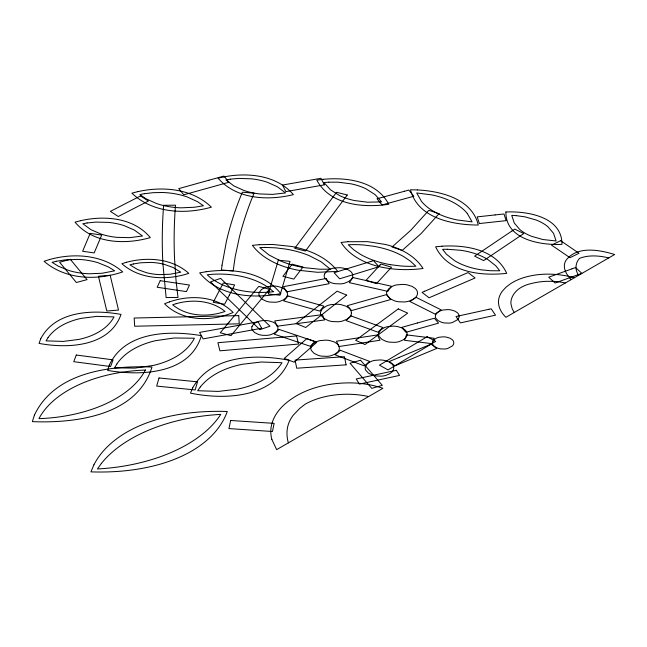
<?xml version="1.0" encoding="UTF-8"?>
<svg xmlns="http://www.w3.org/2000/svg" width="647" height="647" viewBox="0 0 647 647"><rect width="100%" height="100%" fill="white"/><g stroke="black" fill="none" stroke-linecap="round" stroke-linejoin="round"><path stroke-width="0.97" d="M163.618 205.285L175.499 205.188A1337.859 772.405 0 0 0 174.496 257.724L176.049 280.62L178.006 297.45L166.125 297.547L162.89 263.58A1333.03 769.615 0 0 1 163.634 205.285M390.473 264.68L400.412 265.933A68.509 39.556 0 0 0 415.867 266.2L410.4 261.145L403.777 256.665A70.693 40.81 0 0 0 373.651 246.272L363.711 245.011A68.509 39.556 0 0 0 348.264 244.752L353.731 249.807L360.355 254.279A70.693 40.81 0 0 0 390.473 264.68M608.795 257.886C599.259 255.67 588.819 254.708 579.51 258.371A33.409 19.289 0 0 0 576.792 262.779L576.008 266.095L576.145 269.338A38.189 22.047 0 0 0 578.677 275.274M574.487 277.692C557.843 273.293 539.873 272.597 523.31 277.757A47.975 27.7 0 0 0 510.904 283.491L506.124 287.098L502.476 291.013A47.271 27.295 0 0 0 498.667 299.488C497.567 306.233 501.182 312.736 505.889 317.305L614.65 254.506C599.348 249.791 576.728 245.537 565.85 260.539A31.379 18.116 0 0 0 564.346 265.399C564.055 270.947 567.613 275.711 571.147 279.625M467.296 213.478L472.084 221.856L457.162 219.948A62.169 35.892 0 0 1 421.472 201.354L416.7 192.968L431.622 194.876A62.169 35.892 0 0 1 467.312 213.478M514.252 312.469L512.238 308.918L510.936 303.855A40.09 23.146 0 0 1 511.429 299.124C514.05 290.228 522.833 285.327 531.397 283.523A44.198 25.516 0 0 1 546.246 281.332L552.57 281.324A42.233 24.384 0 0 1 565.292 283.006M271.918 439.572L276.649 449.649L382.903 388.305A66.495 38.391 0 0 0 351.353 382.887C327.196 382.603 301.47 388.71 283.346 405.491A88.024 50.822 0 0 0 271.877 439.58M288.36 442.888C286.419 436.118 286.37 428.654 289.201 422.119A73.03 42.16 0 0 1 293.326 415.115L299.642 408.483L305.093 404.246A59.637 34.428 0 0 1 368.644 396.562M145.462 370.044A118.7 68.533 0 0 0 38.941 418.649A118.7 68.533 0 0 0 145.397 370.035M273.309 291.724A62.508 36.086 0 0 1 207.218 274.789A62.508 36.086 0 0 1 273.293 291.708M505.889 211.998C505.55 239.633 540.528 245.383 561.944 244.364C562.275 216.737 527.305 210.979 505.889 211.998M222.026 265.213L221.428 269.961L233.146 270.931L235.225 256.608L239.35 237.231A840.162 485.064 0 0 1 254.077 193.162L242.35 192.199A828.33 478.23 0 0 0 226.458 241.105L222.026 265.213M351.41 313.188L351.289 314.038A15.884 9.171 0 0 1 349.501 317.232L346.929 319.23L342.732 320.985A14.46 8.346 0 0 1 338.26 321.769L332.372 321.559A16.385 9.462 0 0 1 328.409 320.637L324.034 318.51L321.082 315.34A14.46 8.346 0 0 1 320.597 311.991L322.408 308.781L326.436 306.023A14.452 8.338 0 0 1 330.633 304.688L336.642 304.195A17.032 9.834 0 0 1 341.009 304.656L345.943 306.16L349.024 308.166A14.889 8.597 0 0 1 351.224 311.474L351.41 313.188M417.509 293.382L417.388 294.231A15.884 9.171 0 0 1 415.6 297.426L413.021 299.432L408.823 301.178A14.46 8.346 0 0 1 404.351 301.963L398.463 301.753A16.385 9.462 0 0 1 394.508 300.839L390.125 298.704L387.181 295.542A14.46 8.346 0 0 1 386.696 292.185L388.499 288.983L392.535 286.217A14.452 8.338 0 0 1 396.724 284.882L402.741 284.389A17.032 9.834 0 0 1 407.1 284.85L412.034 286.362L415.115 288.36A14.889 8.597 0 0 1 417.323 291.676L417.509 293.382M230.631 420.477L228.957 428.589L272.468 431.492L274.142 423.373L230.631 420.477M159.016 377.969L156.671 386.081L195.159 389.947L197.505 381.835L159.016 377.969M278.323 260.207L268.279 294.021L279.997 295.178L290.034 261.364L278.323 260.207M252.031 326.428L251.829 327.131A12.107 6.988 0 0 0 252.257 329.954L254.764 332.631L258.444 334.418A13.959 8.063 0 0 0 263.005 335.332L266.782 335.372A12.261 7.077 0 0 0 270.583 334.717L274.142 333.237L276.318 331.547A13.417 7.748 0 0 0 277.935 328.126L277.781 326.678A12.592 7.271 0 0 0 275.913 323.88L273.317 322.19L269.168 320.92A14.606 8.435 0 0 0 265.472 320.532C260.555 320.427 254.433 321.624 252.031 326.428M259.245 292.468L259.026 293.237A13.28 7.667 0 0 0 259.479 296.326L262.205 299.246L266.232 301.203A15.164 8.759 0 0 0 269.88 302.052L275.315 302.254A13.32 7.691 0 0 0 279.455 301.534L283.337 299.909L285.723 298.065A14.638 8.451 0 0 0 287.486 294.336L287.308 292.751A13.741 7.934 0 0 0 285.278 289.694L282.44 287.85L277.895 286.467A15.819 9.131 0 0 0 273.867 286.039L268.303 286.484A13.296 7.675 0 0 0 264.429 287.721L261.428 289.589L259.245 292.468M324.503 274.118L324.284 274.878A13.28 7.667 0 0 0 324.737 277.967L327.463 280.887L331.49 282.852A15.164 8.759 0 0 0 335.138 283.693L340.573 283.904A13.32 7.691 0 0 0 344.714 283.184L348.596 281.558L350.981 279.706A14.638 8.451 0 0 0 352.736 275.978L352.566 274.401A13.741 7.934 0 0 0 350.537 271.344L347.698 269.5L343.153 268.109A15.819 9.131 0 0 0 339.125 267.68L333.561 268.133A13.296 7.675 0 0 0 329.687 269.362L326.686 271.239L324.503 274.118M311.118 346.574L310.892 347.334A13.28 7.667 0 0 0 311.353 350.423L314.078 353.343L318.106 355.3A15.164 8.759 0 0 0 321.753 356.149L327.18 356.351A13.32 7.691 0 0 0 331.321 355.632L335.211 354.014L337.597 352.162A14.638 8.451 0 0 0 339.351 348.434L339.182 346.849A13.741 7.934 0 0 0 337.152 343.8L334.313 341.948L329.768 340.565A15.819 9.131 0 0 0 325.74 340.136L320.176 340.589A13.296 7.675 0 0 0 316.302 341.818L313.302 343.686L311.118 346.574M365.498 366.372L365.28 367.14A13.28 7.667 0 0 0 365.733 370.23L368.458 373.149L372.486 375.106A15.164 8.759 0 0 0 376.133 375.956L381.568 376.158A13.32 7.691 0 0 0 385.709 375.438L389.591 373.812L391.977 371.968A14.638 8.451 0 0 0 393.732 368.24L393.562 366.655A13.741 7.934 0 0 0 391.532 363.598L388.693 361.754L384.148 360.363A15.819 9.131 0 0 0 380.121 359.942L374.556 360.387A13.296 7.675 0 0 0 370.682 361.624L367.682 363.493L365.498 366.372M378.883 332.566L378.665 333.326A13.28 7.667 0 0 0 379.118 336.416L381.851 339.335L385.871 341.292A15.164 8.759 0 0 0 389.518 342.142L394.953 342.344A13.32 7.691 0 0 0 399.094 341.624L402.984 340.007L405.362 338.155A14.638 8.451 0 0 0 407.125 334.426L406.955 332.841A13.741 7.934 0 0 0 404.917 329.792L402.078 327.94L397.533 326.557A15.819 9.131 0 0 0 393.505 326.128L387.941 326.573A13.296 7.675 0 0 0 384.067 327.811L381.067 329.679L378.883 332.566M435.609 314.968L435.423 315.599A11.072 6.389 0 0 0 435.803 318.178L438.076 320.613L441.432 322.238A12.641 7.295 0 0 0 444.473 322.95L448.994 323.12A11.096 6.405 0 0 0 452.447 322.521L457.672 319.626A12.196 7.044 0 0 0 459.144 316.52L458.998 315.202A11.452 6.607 0 0 0 457.3 312.655L454.938 311.118L451.153 309.962A13.183 7.61 0 0 0 447.797 309.606L443.163 309.978A11.08 6.397 0 0 0 439.928 311.005L437.429 312.566L435.609 314.968M432.617 341.656L432.447 342.231A10.028 5.791 0 0 0 432.778 344.552L434.816 346.752L437.849 348.232A11.314 6.527 0 0 0 440.583 348.87L444.643 349.024A9.94 5.742 0 0 0 447.74 348.474L452.455 345.862A10.975 6.341 0 0 0 453.773 343.064L453.644 341.875A10.303 5.952 0 0 0 452.124 339.586L449.98 338.203L446.567 337.152A11.759 6.785 0 0 0 443.551 336.836L439.386 337.176A10.02 5.783 0 0 0 436.482 338.106L434.25 339.497L432.617 341.656M109.319 365.11L107.645 370.432C140.302 376.044 190.186 374.443 201.354 335.656C169.563 330.221 124.992 331.321 109.319 365.11M34.453 415.026L32.35 421.634C75.667 423.405 136.986 415.633 151.988 367.051C109.747 365.248 54.777 372.195 34.453 415.026M40.704 338.858L39.046 343.387C67.7 348.814 109.569 346.824 121.038 314.402C93.386 309.476 55.424 310.414 40.704 338.858M406.494 334.887L404.488 340.29L432.099 343.678L434.105 338.268L406.494 334.887M76.273 355.025L73.766 361.689L110.572 366.525L113.088 359.853L76.273 355.025M90.159 233.397L82.63 251.271L94.179 252.912L101.708 235.039L90.159 233.397M192.709 387.812L190.477 393.133C224.76 400.194 273.956 398.067 289.201 360.29C256.172 353.828 211.48 354.799 192.709 387.812M93.928 464.781L90.912 471.873C114.317 472.642 137.932 470.547 160.488 464.085A121.029 69.876 0 0 0 196.187 448.282C209.846 439.442 221.759 427.036 227.283 411.492C203.886 410.724 180.27 412.818 157.706 419.28A121.029 69.876 0 0 0 122.016 435.083C110.5 442.588 100.261 452.455 93.928 464.781M160.189 280.685L157.172 287.26L186.457 291.603L189.474 285.036L160.189 280.685M229.378 295.032L224.606 304.26L213.235 302.327L223.272 283.006L234.651 284.939L229.378 295.032M116.816 364.051L114.592 367.876L134.94 368.103L153.501 365.401A66.867 38.602 0 0 0 174.383 357.637C182.616 353.108 190.081 346.687 194.407 338.219L174.059 337.993L155.498 340.694A66.867 38.602 0 0 0 134.616 348.45C127.661 352.3 121.296 357.419 116.816 364.051M48.015 337.661L46.074 340.872L63.26 341.414L78.974 339.408A54.841 31.663 0 0 0 92.707 335.057C101.353 331.28 109.472 325.376 114.009 316.917L96.824 316.375L81.101 318.381A54.841 31.663 0 0 0 67.369 322.732C59.847 326.039 52.787 330.86 48.015 337.661M352.866 277.547L349.356 282.666L387.836 291.36L391.354 286.241L352.866 277.547M200.327 386.922L197.667 390.723L218.362 391.411L237.538 389.122A70.102 40.47 0 0 0 259.609 381.795C268.473 377.403 276.69 371.176 282.003 362.708L261.315 362.013L242.132 364.31A70.102 40.47 0 0 0 220.069 371.629C212.564 375.357 205.584 380.339 200.327 386.922M101.353 463.462L97.438 468.97C117.188 467.902 136.824 464.481 155.644 458.351A149.692 86.423 0 0 0 187.913 444.06C200.683 436.515 212.612 426.947 220.764 414.387C201.015 415.455 181.37 418.884 162.559 425.006A149.692 86.423 0 0 0 130.29 439.305C119.428 445.718 109.262 453.563 101.353 463.462M347.261 194.998L305.433 251.028L294.717 248.327L336.553 192.296L347.261 194.998M292.129 264.219L282.925 276.293L293.803 279.092L303.006 267.017L292.129 264.219M439.038 213.688L421.076 233.607L402.224 250.405L392.017 247.025L410.837 230.203L428.832 210.307L439.038 213.688M229.2 321.988L220.255 332.76L230.971 335.656L269.451 289.282L258.743 286.386L229.2 321.988M287.939 296.002L283.758 300.928L319.731 311.07L323.921 306.144L287.939 296.002M379.975 265.124L365.919 280.45L376.457 283.637L391.516 267.211L380.978 264.025L379.975 265.124M279.075 329.428L274.223 334.159L310.196 346.234L315.049 341.503L279.075 329.428M351.111 315.946L346.088 320.588L377.88 332.178L382.903 327.544L351.111 315.946M302.335 342.554L284.259 358.406L294.134 362.174L316.723 342.368L306.848 338.599L302.335 342.554M340.314 350.294L335.13 354.831L364.415 365.943L369.599 361.398L340.314 350.294M346.679 295.129L305.683 327.495L296.14 323.532L337.136 291.166L346.679 295.129M398.293 308.894L355.624 340.29L364.997 344.544L407.667 313.148L398.293 308.894M512.068 230.922L474.599 256.147L483.632 260.595L523.795 233.543L514.753 229.103L512.068 230.922M416.118 297.353L409.923 301.51L435.027 314.062L441.214 309.913L416.118 297.353M427.157 336.675L379.474 365.167L388.006 369.906L435.69 341.406L427.157 336.675M140.528 195.92L110.411 211.375L118.272 216.494L148.389 201.039L140.528 195.92M560.601 240.692L551.567 245.14L569.975 257.692L579.008 253.252L560.601 240.692M424.667 291.255L422.054 292.379L429.082 297.79L475.1 277.984L468.072 272.573L424.667 291.255M399.053 357.451L389.34 361.495L394.864 365.846L436.701 348.458L431.177 344.107L399.053 357.451M169.36 301.931L164.54 303.775C182.317 321.575 211.132 321.899 233.146 312.469C216.713 295.938 190.38 294.474 169.36 301.931M571.94 268.845L548.721 277.207L555.077 283.006L581.855 273.349L575.498 267.551L571.94 268.845M220.595 278.372L210.55 281.849L259.916 329.671L269.953 326.193L220.595 278.372M176.251 303.653L172.652 304.794C187.088 316.682 207.938 317.37 225.027 311.458C211.634 300.362 192.482 299.068 176.251 303.653M49.528 259.544L44.061 261.267C65.379 279.795 97.018 280.741 122.704 271.894C102.954 254.619 73.928 252.702 49.528 259.544M370.804 261.461L334.127 272.719L339.651 278.8L378.972 266.726L373.448 260.644L370.804 261.461M126.577 262.261L121.871 263.685C139.849 279.722 166.845 280.596 188.803 273.349C172.151 258.388 147.403 256.681 126.577 262.261M386.663 294.547L347.342 305.659L351.531 310.584L390.853 299.48L386.663 294.547M360.565 360.242L350.019 363.234L371.774 388.354L382.312 385.361L360.565 360.242M417.315 323.007L401.722 327.398L405.912 332.323L438.537 323.144L434.355 318.219L417.315 323.007M208.965 180.206L178.758 188.625L183.78 194.804L228.957 182.244L223.943 176.065L208.965 180.206M404.569 191.237L377.047 198.766L382.062 204.945L413.854 196.251L408.839 190.072L404.569 191.237M70.337 259.342L59.621 262.237L76.354 282.521L87.07 279.625L70.337 259.342M137.69 191.666L131.907 193.162C152.643 213.195 184.945 214.667 211.391 207.169C192.24 188.512 162.672 186.053 137.69 191.666M80.81 220.651L75.02 222.147C93.022 243.709 125.146 244.833 150.314 237.603C133.808 217.594 104.555 215.241 80.81 220.651M133.371 263.976L129.901 264.841L137.52 269.492L146.473 272.702A38.771 22.386 0 0 0 159.785 274.619L170.282 274.223L180.772 272.185L173.145 267.534L164.201 264.332A38.771 22.386 0 0 0 150.888 262.407L140.391 262.803L133.371 263.976M56.297 261.299L52.092 262.334L58.246 266.168L68.873 270.495A49.584 28.622 0 0 0 89.108 273.778L101.943 273.269L114.673 270.834L108.526 267.001L97.899 262.674A49.584 28.622 0 0 0 77.664 259.39L64.829 259.9L56.297 261.299M223.878 176.89L218.088 178.192C236.341 199.308 267.987 200.926 293.382 194.61C276.617 174.997 247.769 172.296 223.878 176.89M488.817 309.323L456.022 316.529L460.373 322.902L495.513 315.178L491.162 308.797L488.817 309.323M396.368 370.286L356.214 378.98L359.392 384.108L399.547 375.414L396.368 370.286M326.177 278.469L283.507 286.678L286.524 291.894L329.186 283.685L326.177 278.469M144.297 193.712L139.857 194.561L145.801 198.669L156.307 203.457A52.868 30.522 0 0 0 181.176 207.833L194.537 207.242L203.441 205.77L197.497 201.67L186.999 196.874A52.868 30.522 0 0 0 162.13 192.499L153.242 192.677L144.297 193.712M261.671 328.264L203.109 338.891L199.591 332.421L258.161 321.794L261.671 328.264M324.333 184.856L285.853 191.617L282.504 185.05L320.993 178.289L324.333 184.856M87.119 222.972L82.8 223.741L91.098 229.742L101.255 234.141A48.266 27.87 0 0 0 116.897 237.36L129.578 237.643L142.534 236.009L134.244 230.008L124.078 225.609A48.266 27.87 0 0 0 108.437 222.39L95.756 222.099L87.119 222.972M206.102 271.748L199.68 272.864C218.718 296.48 253.026 299.011 280.83 293.633C263.394 271.708 232.16 268.076 206.102 271.748M230.243 179.17L225.868 179.882L234.004 185.996L244.089 190.533A48.84 28.193 0 0 0 259.73 193.946L272.484 194.399L285.602 192.919L277.458 186.805L267.373 182.268A48.84 28.193 0 0 0 251.74 178.855L238.978 178.402L230.243 179.17M377.46 334.936L336.464 341.212L338.979 346.525L379.975 340.249L377.46 334.936M322.416 314.644L274.724 320.928L276.9 326.234L324.584 319.958L322.416 314.644M323.128 179.324L316.804 180.125C330.229 205.253 363.541 207.986 388.758 204.274C376.683 181.087 346.646 177.052 323.128 179.324M495.109 214.925L477.187 216.882L479.362 223.547L506.14 220.651L503.964 213.979L495.109 214.925M347.892 241.719L341.066 242.431C346.218 250.664 354.208 256.705 362.862 260.895A64.935 37.494 0 0 0 378.544 266.459C393.077 270.017 408.257 270.373 423.057 268.513C417.913 260.28 409.915 254.239 401.261 250.057A64.935 37.494 0 0 0 385.58 244.493L367.577 241.646L347.892 241.719M259.221 244.703L252.387 245.326C258.42 253.446 266.993 259.301 276.123 263.45A72.585 41.909 0 0 0 298.453 270.276L317.491 272.29L337.726 271.416C331.685 263.297 323.112 257.449 313.989 253.292A72.585 41.909 0 0 0 291.651 246.467L272.622 244.453L259.221 244.703M442.055 246.192L435.609 246.782C447.756 272.759 481.473 276.14 506.722 273.349C495.869 249.402 465.549 244.736 442.055 246.192M296.561 335.947L217.918 342.708L219.923 350.82L298.566 344.058L296.561 335.947M110.16 275.274L98.441 276.245L106.812 311.021L118.522 310.059L110.16 275.274M328.765 182.187L324.001 182.535L330.447 189.757L339.4 195.491A49.253 28.436 0 0 0 354.459 200.554L367.512 202.212L381.56 201.856L375.123 194.642L366.17 188.908A49.253 28.436 0 0 0 351.103 183.837L338.058 182.179L328.765 182.187M346.088 364.835L296.73 368.216L295.056 360.096L344.414 356.715L346.088 364.835M265.06 247.421L259.746 247.55L269.023 254.991L280.749 261.048A76.33 44.069 0 0 0 304.227 267.64L319.755 269.225L330.358 269.192L321.09 261.752L309.355 255.694A76.33 44.069 0 0 0 285.877 249.103L275.598 247.833L265.06 247.421M238.751 315.615L134.172 318.025L134.673 326.234L239.253 323.823L238.751 315.615M447.303 249.257L442.556 249.338L446.511 254.295L454.615 260.684A55.715 32.164 0 0 0 481.319 269.823L490.361 270.729L499.783 270.786L495.82 265.828L487.717 259.447A55.715 32.164 0 0 0 461.012 250.308L447.303 249.257M417.323 189.927L410.513 189.781C417.744 218.443 452.908 224.954 478.279 225.043C472.067 198.758 440.769 191.091 417.323 189.927M516.346 215.661L511.745 215.386L514.284 223.029L519.873 229.588A43.786 25.282 0 0 0 531.478 236.284L542.841 239.519L556.088 240.983L553.549 233.332L547.952 226.782A43.786 25.282 0 0 0 536.347 220.077L524.992 216.85L516.346 215.661"/></g></svg>
